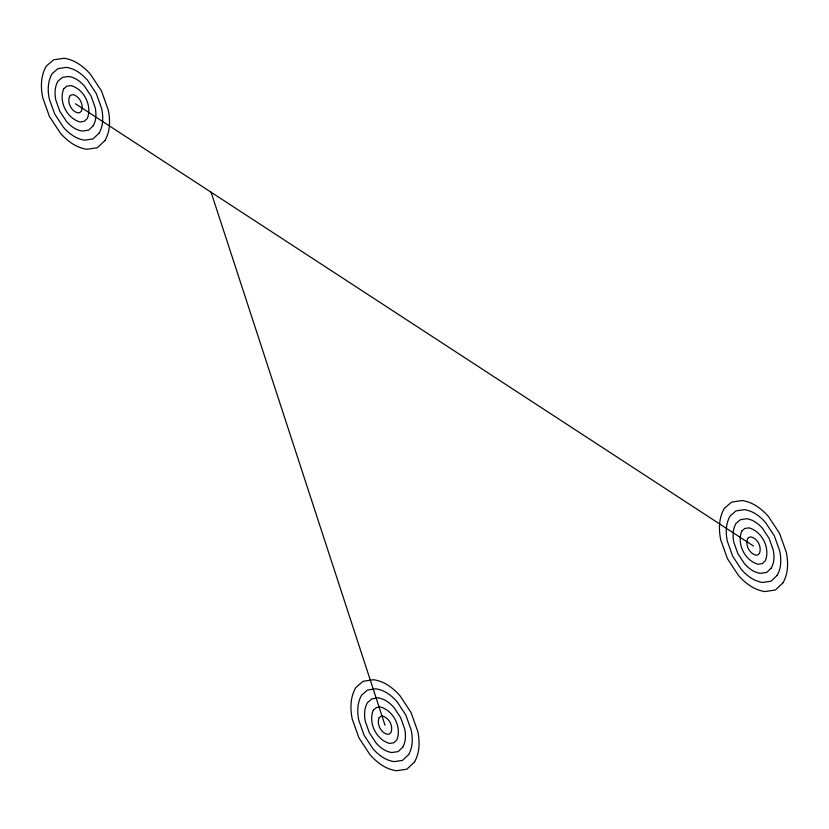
<?xml version="1.0" encoding="UTF-8"?>
<svg xmlns="http://www.w3.org/2000/svg" width="829" height="829" viewBox="0 0 829 829"><rect width="100%" height="100%" fill="white"/><g stroke="black" fill="none" stroke-linecap="round" stroke-linejoin="round"><path stroke-width="1.24" d="M75.48 103.77L753.52 546.052M211.084 192.224L385.008 725.23M63.76 88.744C58.444 101.439 66.828 118.309 80.03 121.977L84.237 121.345L87.314 118.433C92.413 105.822 83.998 89.18 70.942 85.563L66.724 86.195L63.76 88.744M69.626 96.257C66.962 102.599 71.159 111.045 77.76 112.879L79.864 112.557L81.397 111.107C83.947 104.796 79.739 96.475 73.211 94.672L71.107 94.983L69.626 96.257M373.288 710.204C367.972 722.898 376.345 739.769 389.547 743.437L393.765 742.805L396.832 739.893C401.93 727.282 393.526 710.64 380.459 707.023L376.252 707.655L373.288 710.204M379.143 717.717C376.49 724.059 380.677 732.504 387.278 734.328L389.381 734.017L390.915 732.567C393.474 726.256 389.267 717.935 382.729 716.121L380.625 716.443L379.143 717.717M741.8 531.026C736.484 543.72 744.856 560.591 758.058 564.259L762.276 563.627L765.343 560.715C770.442 548.104 762.038 531.462 748.97 527.845L744.763 528.477L741.8 531.026M747.654 538.539C745.002 544.881 749.188 553.326 755.789 555.161L757.893 554.839L759.426 553.389C761.975 547.078 757.779 538.757 751.24 536.943L749.136 537.265L747.654 538.539M93.221 125.77L88.62 130.132L82.299 131.086A21.989 21.471 -14.5 0 1 73.719 127.79A34.445 33.626 -14.5 0 1 66.403 121.335L59.854 111.376L55.854 100.164A34.445 33.626 -14.5 0 1 55.139 90.506A23.347 22.797 -14.5 0 1 57.906 81.232L62.351 77.408L68.662 76.455A21.989 21.471 -14.5 0 1 77.252 79.75A34.445 33.626 -14.5 0 1 84.568 86.206L91.117 96.164L95.107 107.376A34.445 33.626 -14.5 0 1 95.822 117.034A21.989 21.471 -14.5 0 1 93.221 125.77M99.138 133.106L92.993 138.93L84.579 140.184A29.326 28.632 -14.5 0 1 73.128 135.801A45.927 44.839 -14.5 0 1 63.377 127.189L54.641 113.905L49.315 98.962A45.927 44.839 -14.5 0 1 48.362 86.081A31.139 30.393 -14.5 0 1 52.04 73.719L57.978 68.62L66.393 67.356A29.326 28.632 -14.5 0 1 77.843 71.75A45.927 44.839 -14.5 0 1 87.594 80.351L96.33 93.636L101.646 108.578A45.927 44.839 -14.5 0 1 102.609 121.459A29.326 28.632 -14.5 0 1 99.138 133.106M105.055 140.433L97.366 147.717L86.848 149.293A36.652 35.782 -14.5 0 1 72.537 143.8A57.408 56.04 -14.5 0 1 60.351 133.044L49.429 116.443L42.776 97.76A57.408 56.04 -14.5 0 1 41.585 81.656A38.922 37.999 -14.5 0 1 46.186 66.206L53.595 59.823L64.123 58.248A36.652 35.782 -14.5 0 1 78.434 63.74A57.408 56.04 -14.5 0 1 90.62 74.496L101.542 91.097L108.195 109.78A57.408 56.04 -14.5 0 1 109.387 125.884A36.652 35.782 -14.5 0 1 105.055 140.433M402.749 747.23L398.138 751.592L391.827 752.545A21.989 21.471 -14.5 0 1 383.236 749.25A34.445 33.626 -14.5 0 1 375.931 742.794L369.371 732.836L365.382 721.624A34.445 33.626 -14.5 0 1 364.667 711.966A23.347 22.797 -14.5 0 1 367.423 702.691L371.879 698.868L378.19 697.914A21.989 21.471 -14.5 0 1 386.78 701.21A34.445 33.626 -14.5 0 1 394.086 707.665L400.645 717.624L404.635 728.836A34.445 33.626 -14.5 0 1 405.35 738.494A21.989 21.471 -14.5 0 1 402.749 747.23M408.666 754.566L402.511 760.38L394.096 761.644A29.326 28.632 -14.5 0 1 382.646 757.25A45.927 44.839 -14.5 0 1 372.905 748.649L364.159 735.364L358.843 720.422A45.927 44.839 -14.5 0 1 357.89 707.541A31.139 30.393 -14.5 0 1 361.568 695.179L367.496 690.07L375.91 688.816A29.326 28.632 -14.5 0 1 387.361 693.199A45.927 44.839 -14.5 0 1 397.112 701.811L405.847 715.095L411.174 730.038A45.927 44.839 -14.5 0 1 412.127 742.919A29.326 28.632 -14.5 0 1 408.666 754.566M414.573 761.892L406.894 769.177L396.366 770.752A36.652 35.782 -14.5 0 1 382.055 765.26A57.408 56.04 -14.5 0 1 369.869 754.504L358.947 737.903L352.294 719.22A57.408 56.04 -14.5 0 1 351.102 703.116A38.922 37.999 -14.5 0 1 355.703 687.666L363.123 681.283L373.641 679.707A36.652 35.782 -14.5 0 1 387.951 685.2A57.408 56.04 -14.5 0 1 400.138 695.956L411.06 712.557L417.712 731.24A57.408 56.04 -14.5 0 1 418.904 747.343A36.652 35.782 -14.5 0 1 414.573 761.892M771.26 568.052L766.649 572.414L760.338 573.367A21.989 21.471 -14.5 0 1 751.748 570.072A34.445 33.626 -14.5 0 1 744.432 563.616L737.883 553.658L733.893 542.446A34.445 33.626 -14.5 0 1 733.178 532.788A23.347 22.797 -14.5 0 1 735.934 523.513L740.38 519.69L746.701 518.736A21.989 21.471 -14.5 0 1 755.281 522.032A34.445 33.626 -14.5 0 1 762.597 528.487L769.146 538.446L773.146 549.658A34.445 33.626 -14.5 0 1 773.861 559.316A21.989 21.471 -14.5 0 1 771.26 568.052M777.177 575.388L771.022 581.202L762.607 582.466A29.326 28.632 -14.5 0 1 751.157 578.072A45.927 44.839 -14.5 0 1 741.406 569.471L732.67 556.186L727.354 541.244A45.927 44.839 -14.5 0 1 726.391 528.363A31.139 30.393 -14.5 0 1 730.08 516.001L736.007 510.892L744.421 509.638A29.326 28.632 -14.5 0 1 755.872 514.021A45.927 44.839 -14.5 0 1 765.623 522.633L774.359 535.917L779.685 550.86A45.927 44.839 -14.5 0 1 780.638 563.741A29.326 28.632 -14.5 0 1 777.177 575.388M783.084 582.714L775.405 589.999L764.877 591.574A36.652 35.782 -14.5 0 1 750.566 586.082A57.408 56.04 -14.5 0 1 738.38 575.326L727.458 558.725L720.805 540.042A57.408 56.04 -14.5 0 1 719.613 523.938A38.922 37.999 -14.5 0 1 724.214 508.488L731.634 502.105L742.152 500.529A36.652 35.782 -14.5 0 1 756.462 506.022A57.408 56.04 -14.5 0 1 768.649 516.778L779.571 533.379L786.224 552.062A57.408 56.04 -14.5 0 1 787.415 568.166A36.652 35.782 -14.5 0 1 783.084 582.714"/></g></svg>
